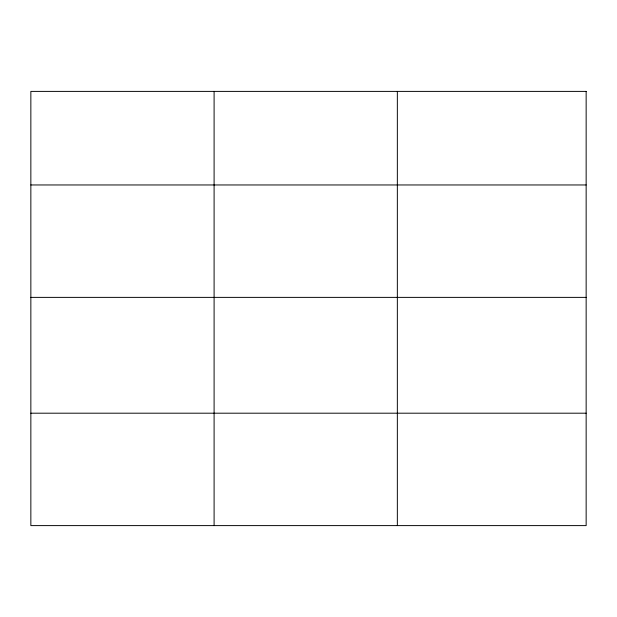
<?xml version="1.0" encoding="UTF-8"?>
<svg xmlns="http://www.w3.org/2000/svg" width="617" height="617" viewBox="0 0 617 617"><rect width="100%" height="100%" fill="white"/><g stroke="black" fill="none" stroke-linecap="round" stroke-linejoin="round"><path stroke-width="0.93" d="M30.85 184.961L586.15 184.961M30.85 297.379L586.15 297.379M30.85 413.197L586.15 413.197M397.348 91.393L397.348 525.607M214.099 91.393L214.099 525.607M586.15 91.393L30.85 91.393L30.85 525.607L586.15 525.607L586.15 91.393"/></g></svg>
